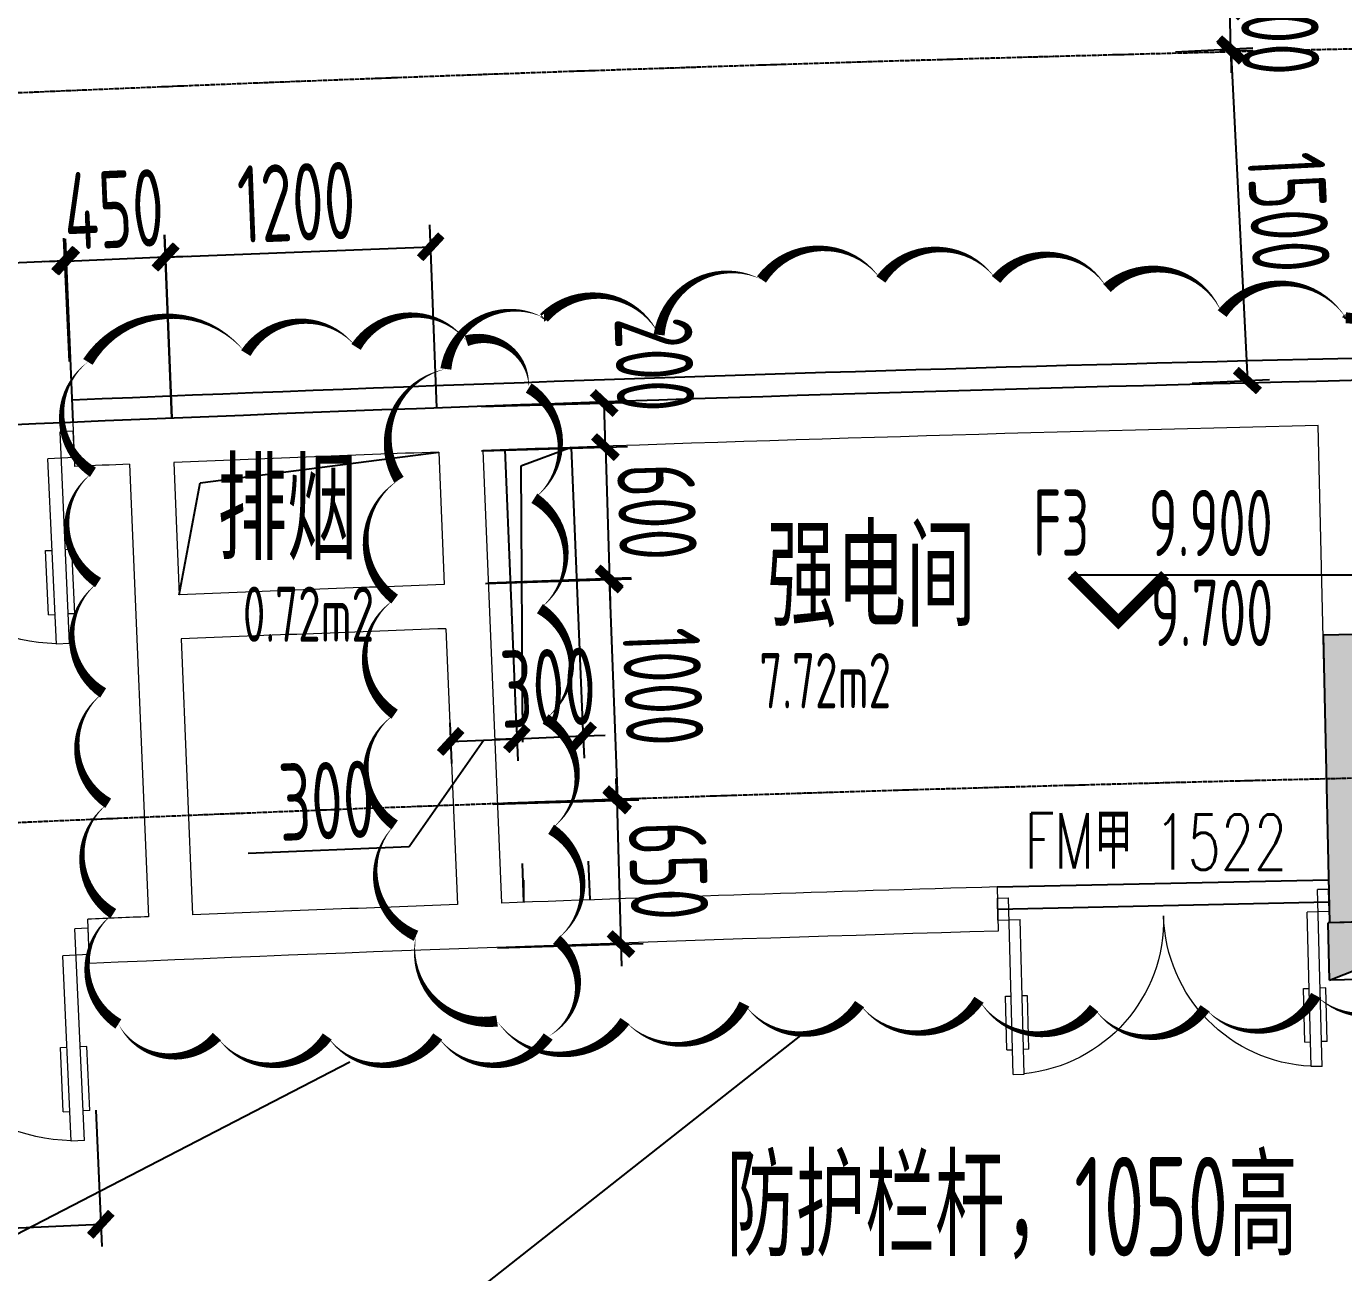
# Model space of a CAD drawing. Header units: millimetres. Extents: x 11515858 to 24947533, y -12764720 to -6305528.
# Drawn here: x 11765745 to 11771709, y -6395697 to -6390056 of the extents above; entities that cross this region are included whole.
import ezdxf
from ezdxf.enums import TextEntityAlignment as Align

# ---------------------------------------------------------------- set-up
doc = ezdxf.new("R2010")
doc.units = ezdxf.units.MM
doc.header["$LTSCALE"] = 10
for name, pattern in [('A2-RG-AXIS$0$CENTER', [2, 1.25, -0.25, 0.25, -0.25]), ('A2-RG-AXIS$0$DOTE', [2.4200000000000004, 2, -0.2, 0.02, -0.2]), ('A2-RI-F3$0$HIDDEN', [0.375, 0.25, -0.125])]:
    doc.linetypes.add(name, pattern=pattern)
for name, color, linetype in [('A2-RB-F3$0$$34$A-DIMS-100', 1, 'Continuous'), ('A2-RB-F3$0$A-DIMS-100', 1, 'Continuous'), ('A2-RD-F3$0$an-door', 2, 'Continuous'), ('A2-RG-AXIS$0$A-GRID', 1, 'A2-RG-AXIS$0$CENTER'), ('A2-RI-F3$0$$2$A-SYMB', 4, 'Continuous'), ('A2-RI-F3$0$0P-FE-HY', 141, 'Continuous'), ('A2-RI-F3$0$A-HOLE', 2, 'Continuous'), ('A2-RI-F3$0$A-STRS', 50, 'Continuous'), ('A2-RI-F3$0$A-SYMB-AREA', 4, 'Continuous'), ('A2-RI-F3$0$A-SYMB-DOOR', 4, 'Continuous'), ('A2-RI-F3$0$A-SYMB-NAME', 4, 'Continuous'), ('A2-RI-F3$0$A-SYMB-VOID', 35, 'Continuous'), ('A2-RI-F3$0$an-door', 2, 'Continuous'), ('A2-RI-F3$0$WINDOW_TEXT', 7, 'Continuous'), ('A2-RS-F3$0$A-HATH-GRAY', 8, 'Continuous'), ('A2-RS-F3$0$A-WALL-CONC', 6, 'Continuous')]:
    doc.layers.add(name, color=color, linetype=linetype)
doc.layers.add('A2-RD-F3$0$A-X-AREA', color=6, linetype='Continuous', plot=False)
for name, color, linetype, lineweight in [('A2-RD-F3$0$ECADI-PARCEL NAMES', 2, 'Continuous', 9), ('A2-RI-F3$0$A-DOOR', 32, 'Continuous', 5), ('A2-RI-F3$0$A-WALL', 7, 'Continuous', 5), ('A2-RI-F3$0$ECADI-PARCEL NAMES', 2, 'Continuous', 9)]:
    doc.layers.add(name, color=color, linetype=linetype, lineweight=lineweight)
doc.styles.add('A2-RB-F3$0$$0$XD2008', font='hzs.shx', dxfattribs={"width": 0.7, "bigfont": 'hztxt.shx'})
doc.styles.add('A2-RB-F3$0$XD2008', font='hzs.shx', dxfattribs={"width": 0.7, "bigfont": 'hztxt.shx'})
doc.styles.add('A2-RI-F3$0$$0$XD2008', font='hzs.shx', dxfattribs={"width": 0.7, "bigfont": 'hztxt.shx'})
doc.styles.add('A2-RI-F3$0$ECADI', font='hzs.shx', dxfattribs={"width": 0.7, "bigfont": 'hztxt.shx'})
doc.styles.add('A2-RI-F3$0$ECADI-TXT', font='simplex.shx', dxfattribs={"bigfont": 'hztxt.shx'})
doc.styles.add('A2-RI-F3$0$SIMPLEX', font='simplex.shx', dxfattribs={"width": 0.7})
doc.dimstyles.new('A2-RB-F3$0$$0$XD100$0', dxfattribs={"dimscale": 100, "dimtxt": 3.5, "dimasz": 1, "dimexe": 1, "dimexo": 2, "dimgap": 0.5, "dimtad": 1, "dimdec": 0, "dimdsep": 46, "dimtxsty": 'A2-RB-F3$0$$0$XD2008', "dimblk1": 'A2-RB-F3$0$$20$_ArchTick', "dimblk2": 'A2-RB-F3$0$$20$_ArchTick', "dimsah": 1, "dimcen": 2.5, "dimclrt": 4, "dimaunit": 1, "dimadec": 0, "dimazin": 0, "dimtfac": 1, "dimtdec": 0, "dimtix": 1, "dimtmove": 2, "dimatfit": 3, "dimfxl": 0, "dimtolj": 1, "dimtzin": 0, "dimarcsym": 0})
doc.dimstyles.new('A2-RB-F3$0$XD100$0', dxfattribs={"dimscale": 100, "dimtxt": 3.5, "dimasz": 1, "dimexe": 1, "dimexo": 2, "dimgap": 0.5, "dimtad": 1, "dimdec": 0, "dimdsep": 46, "dimtxsty": 'A2-RB-F3$0$XD2008', "dimblk1": 'A2-RB-F3$0$_ArchTick', "dimblk2": 'A2-RB-F3$0$_ArchTick', "dimsah": 1, "dimcen": 2.5, "dimclrt": 4, "dimaunit": 1, "dimadec": 0, "dimazin": 0, "dimtfac": 1, "dimtdec": 0, "dimtix": 1, "dimtmove": 1, "dimatfit": 3, "dimfxl": 0, "dimtolj": 1, "dimtzin": 0, "dimarcsym": 0})

# ---------------------------------------------------------------- blocks, each defined once
blk = doc.blocks.new('A2-RG-AXIS')
at = {"layer": 'A2-RG-AXIS$0$A-GRID', "linetype": 'A2-RG-AXIS$0$DOTE'}
for radius, end in [(313399.9999999902, 95.40764402400131), (308699.9999999902, 95.4076440106419), (304099.9999999902, 95.40764399720393), (300799.9999999902, 95.40764398384447)]:
    blk.add_arc((11778730.70926435, -6694178.721949182), radius, 75.58928463849298, end, dxfattribs=at)
blk = doc.blocks.new('A2-RB-F3$0$$20$_ArchTick')
at = {"color": 0, "linetype": 'ByBlock', "const_width": 0.4}
blk.add_lwpolyline([(-0.5, -0.5), (0.5, 0.5)], dxfattribs=at)
blk = doc.blocks.new('*D1099')
at = {"layer": 'A2-RB-F3$0$$34$A-DIMS-100', "color": 0, "lineweight": -2, "transparency": 16777216}
for p, q in [((11765940.78635583, -6391572.530831909), (11765915.5910916, -6391015.527452032)), ((11764142.62500495, -6391653.868130769), (11764117.42974072, -6391096.864750893)), ((11764121.94847954, -6391196.76260372), (11765920.10983042, -6391115.425304859))]:
    blk.add_line(p, q, dxfattribs=at)
at = {"layer": 'Defpoints', "color": 0, "transparency": 16777216}
for p in [(11765920.10983042, -6391115.425304859), (11765949.82383348, -6391772.326537563), (11764151.6624826, -6391853.663836422)]:
    blk.add_point(p, dxfattribs=at)
at = {"layer": 'A2-RB-F3$0$$34$A-DIMS-100', "color": 0, "lineweight": -2, "transparency": 16777216, "xscale": 100, "yscale": 100, "zscale": 100}
for p, rotation in [((11765920.10983042, -6391115.425304859), 2.589928540620558), ((11764121.94847954, -6391196.76260372), 182.5899285406205)]:
    blk.add_blockref('A2-RB-F3$0$$20$_ArchTick', p, dxfattribs=dict(at, rotation=rotation))
at = {"layer": 'A2-RB-F3$0$$34$A-DIMS-100', "color": 4, "transparency": 16777216, "insert": (11765010.86199263, -6390931.323785429), "char_height": 350, "attachment_point": 5, "rotation": 2.589928540620557, "style": 'A2-RB-F3$0$$0$XD2008'}
blk.add_mtext('\\A1;1800', dxfattribs=at)
blk = doc.blocks.new('*D1102')
at = {"layer": 'A2-RB-F3$0$$34$A-DIMS-100', "color": 0, "lineweight": -2, "transparency": 16777216}
for p, q in [((11766060.334107, -6394961.817817459), (11766086.38125927, -6395578.286406133)), ((11764261.65163891, -6395037.81610349), (11764287.69879118, -6395654.284692165)), ((11764283.47733797, -6395554.373835233), (11766082.15980605, -6395478.375549202))]:
    blk.add_line(p, q, dxfattribs=at)
at = {"layer": 'Defpoints', "color": 0, "transparency": 16777216}
for p in [(11766051.89120057, -6394761.996103596), (11764253.20873249, -6394837.994389627), (11766082.15980605, -6395478.375549202)]:
    blk.add_point(p, dxfattribs=at)
at = {"layer": 'A2-RB-F3$0$$34$A-DIMS-100', "color": 0, "lineweight": -2, "transparency": 16777216, "xscale": 100, "yscale": 100, "zscale": 100}
for p, rotation in [((11766082.15980605, -6395478.375549202), 2.419433486555848), ((11764283.47733797, -6395554.373835233), 182.4194334865558)]:
    blk.add_blockref('A2-RB-F3$0$$20$_ArchTick', p, dxfattribs=dict(at, rotation=rotation))
at = {"layer": 'A2-RB-F3$0$$34$A-DIMS-100', "color": 4, "transparency": 16777216, "insert": (11765173.32030229, -6395291.575264121), "char_height": 350, "attachment_point": 5, "rotation": 2.4194334865558473, "style": 'A2-RB-F3$0$$0$XD2008'}
blk.add_mtext('\\A1;1800', dxfattribs=at)
blk = doc.blocks.new('*D1108')
at = {"layer": 'A2-RB-F3$0$$34$A-DIMS-100', "color": 0, "lineweight": -2, "transparency": 16777216}
for p, q in [((11768366.43006004, -6391960.386467449), (11768363.40829389, -6391860.432133229)), ((11767805.97685375, -6391977.329790027), (11768466.38439426, -6391957.364701299)), ((11768366.43006004, -6391960.386467449), (11768384.56871097, -6392560.378884801)), ((11767824.11550468, -6392577.322207378), (11768484.52304519, -6392557.35711865)), ((11768384.56871097, -6392560.378884801), (11768387.59047712, -6392660.333219021))]:
    blk.add_line(p, q, dxfattribs=at)
at = {"layer": 'Defpoints', "color": 0, "transparency": 16777216}
for p in [(11767606.06818531, -6391983.373322328), (11767624.20683624, -6392583.365739679), (11768384.56871097, -6392560.378884801)]:
    blk.add_point(p, dxfattribs=at)
at = {"layer": 'A2-RB-F3$0$$34$A-DIMS-100', "color": 0, "lineweight": -2, "transparency": 16777216, "xscale": 100, "yscale": 100, "zscale": 100}
for p, rotation in [((11768366.43006004, -6391960.386467449), 271.731608063128), ((11768384.56871097, -6392560.378884801), 91.73160806312804)]:
    blk.add_blockref('A2-RB-F3$0$$20$_ArchTick', p, dxfattribs=dict(at, rotation=rotation))
at = {"layer": 'A2-RB-F3$0$$34$A-DIMS-100', "color": 4, "transparency": 16777216, "insert": (11768600.3966375, -6392253.583702286), "char_height": 350, "attachment_point": 5, "rotation": 271.7316080631281, "style": 'A2-RB-F3$0$$0$XD2008'}
blk.add_mtext('\\A1;600', dxfattribs=at)
blk = doc.blocks.new('*D1109')
at = {"layer": 'A2-RB-F3$0$$34$A-DIMS-100', "color": 0, "lineweight": -2, "transparency": 16777216}
for p, q in [((11768418.00007043, -6393560.224848127), (11768415.06539299, -6393460.267919061)), ((11767858.80623739, -6393576.642454615), (11768517.9569995, -6393557.290170685)), ((11768418.00007043, -6393560.224848127), (11768437.07730799, -6394210.007360683)), ((11767877.88347495, -6394226.424967171), (11768537.03423706, -6394207.072683241)), ((11768437.07730799, -6394210.007360683), (11768440.01198543, -6394309.964289749))]:
    blk.add_line(p, q, dxfattribs=at)
at = {"layer": 'Defpoints', "color": 0, "transparency": 16777216}
for p in [(11767658.89237926, -6393582.511809497), (11767677.96961681, -6394232.294322053), (11768437.07730799, -6394210.007360683)]:
    blk.add_point(p, dxfattribs=at)
at = {"layer": 'A2-RB-F3$0$$34$A-DIMS-100', "color": 0, "lineweight": -2, "transparency": 16777216, "xscale": 100, "yscale": 100, "zscale": 100}
for p, rotation in [((11768418.00007043, -6393560.224848127), 271.6816877626376), ((11768437.07730799, -6394210.007360683), 91.68168776263764)]:
    blk.add_blockref('A2-RB-F3$0$$20$_ArchTick', p, dxfattribs=dict(at, rotation=rotation))
at = {"layer": 'A2-RB-F3$0$$34$A-DIMS-100', "color": 4, "transparency": 16777216, "insert": (11768652.44177961, -6393878.513080163), "char_height": 350, "attachment_point": 5, "rotation": 271.68168776263764, "style": 'A2-RB-F3$0$$0$XD2008'}
blk.add_mtext('\\A1;650', dxfattribs=at)
blk = doc.blocks.new('*D1115')
at = {"layer": 'A2-RB-F3$0$$34$A-DIMS-100', "color": 0, "lineweight": -2, "transparency": 16777216}
for p, q in [((11767805.98204345, -6391777.417731427), (11768461.19427926, -6391758.181080342)), ((11768367.10670507, -6391961.029615915), (11768361.23735019, -6391761.115757784)), ((11767811.85139833, -6391977.331589558), (11768467.06363414, -6391958.094938474))]:
    blk.add_line(p, q, dxfattribs=at)
at = {"layer": 'Defpoints', "color": 0, "transparency": 16777216}
for p in [(11767606.06818531, -6391783.28708631), (11768361.23735019, -6391761.115757784), (11767611.9375402, -6391983.200944441)]:
    blk.add_point(p, dxfattribs=at)
at = {"layer": 'A2-RB-F3$0$$34$A-DIMS-100', "color": 0, "lineweight": -2, "transparency": 16777216, "xscale": 100, "yscale": 100, "zscale": 100}
for p, rotation in [((11768361.23735019, -6391761.115757784), 91.68168776284203), ((11768367.10670507, -6391961.029615915), 271.681687762842)]:
    blk.add_blockref('A2-RB-F3$0$$20$_ArchTick', p, dxfattribs=dict(at, rotation=rotation))
at = {"layer": 'A2-RB-F3$0$$34$A-DIMS-100', "color": 4, "transparency": 16777216, "insert": (11768589.07511797, -6391585.766746597), "char_height": 350, "attachment_point": 5, "rotation": 271.681687762842, "style": 'A2-RB-F3$0$$0$XD2008'}
blk.add_mtext('\\A1;200', dxfattribs=at)
blk = doc.blocks.new('*D1033')
at = {"layer": 'A2-RB-F3$0$$34$A-DIMS-100', "color": 0, "lineweight": -2, "transparency": 16777216}
for p, q in [((11767836.63459592, -6392575.307476779), (11768483.55724523, -6392550.909267251)), ((11768383.62828773, -6392554.678014018), (11768421.31004933, -6393553.816291753)), ((11767874.31635753, -6393574.445754514), (11768521.23900684, -6393550.047544987))]:
    blk.add_line(p, q, dxfattribs=at)
at = {"layer": 'Defpoints', "color": 0, "transparency": 16777216}
for p in [(11767636.77668092, -6392582.844970313), (11767674.45844252, -6393581.983248048), (11768421.31004933, -6393553.816291753)]:
    blk.add_point(p, dxfattribs=at)
at = {"layer": 'A2-RB-F3$0$$34$A-DIMS-100', "color": 0, "lineweight": -2, "transparency": 16777216, "xscale": 100, "yscale": 100, "zscale": 100}
for p, rotation in [((11768383.62828773, -6392554.678014018), 92.15984433134902), ((11768421.31004933, -6393553.816291753), 272.159844331349)]:
    blk.add_blockref('A2-RB-F3$0$$20$_ArchTick', p, dxfattribs=dict(at, rotation=rotation))
at = {"layer": 'A2-RB-F3$0$$34$A-DIMS-100', "color": 4, "transparency": 16777216, "insert": (11768627.30932291, -6393045.767472658), "char_height": 350, "attachment_point": 5, "rotation": 272.15984433134906, "style": 'A2-RB-F3$0$$0$XD2008'}
blk.add_mtext('\\A1;1000', dxfattribs=at)
blk = doc.blocks.new('A2-RB-F3$0$_ArchTick')
at = {"color": 0, "linetype": 'ByBlock', "const_width": 0.4}
blk.add_lwpolyline([(-0.5, -0.5), (0.5, 0.5)], dxfattribs=at)
blk = doc.blocks.new('*D899')
at = {"layer": 'A2-RB-F3$0$A-DIMS-100', "color": 0, "lineweight": -2, "transparency": 16777216}
for p, q in [((11770947.67795709, -6390171.390213083), (11771297.20004708, -6390153.790189461)), ((11771197.32658548, -6390158.819271552), (11771272.8887385, -6391659.421896664)), ((11771023.24011012, -6391671.992838195), (11771372.76220011, -6391654.392814573))]:
    blk.add_line(p, q, dxfattribs=at)
at = {"layer": 'Defpoints', "color": 0, "transparency": 16777216}
for p in [(11770747.93103388, -6390181.448377267), (11770823.4931869, -6391682.051002379), (11771272.8887385, -6391659.421896664)]:
    blk.add_point(p, dxfattribs=at)
at = {"layer": 'A2-RB-F3$0$A-DIMS-100', "color": 0, "lineweight": -2, "transparency": 16777216, "xscale": 100, "yscale": 100, "zscale": 100}
for p, rotation in [((11771197.32658548, -6390158.819271552), 92.88266778334737), ((11771272.8887385, -6391659.421896664), 272.8826677833473)]:
    blk.add_blockref('A2-RB-F3$0$_ArchTick', p, dxfattribs=dict(at, rotation=rotation))
at = {"layer": 'A2-RB-F3$0$A-DIMS-100', "color": 4, "transparency": 16777216, "insert": (11771459.8229506, -6390897.805149404), "char_height": 350, "attachment_point": 5, "rotation": 272.88266778334736, "style": 'A2-RB-F3$0$XD2008'}
blk.add_mtext('\\A1;1500', dxfattribs=at)
blk = doc.blocks.new('*D905')
at = {"layer": 'A2-RB-F3$0$A-DIMS-100', "color": 0, "lineweight": -2, "transparency": 16777216}
for p, q in [((11771193.4531937, -6389966.402193258), (11771191.44058273, -6389866.422448324)), ((11771143.61222502, -6389967.40550128), (11771293.43293863, -6389964.38958229)), ((11771197.47841563, -6390166.361683126), (11771193.4531937, -6389966.402193258)), ((11771147.63744696, -6390167.364991148), (11771297.45816057, -6390164.349072158)), ((11771197.47841563, -6390166.361683126), (11771199.4910266, -6390266.34142806))]:
    blk.add_line(p, q, dxfattribs=at)
at = {"layer": 'Defpoints', "color": 0, "transparency": 16777216}
for p in [(11770943.65273516, -6389971.430723215), (11771193.4531937, -6389966.402193258), (11770947.67795709, -6390171.390213083)]:
    blk.add_point(p, dxfattribs=at)
at = {"layer": 'A2-RB-F3$0$A-DIMS-100', "color": 0, "lineweight": -2, "transparency": 16777216, "xscale": 100, "yscale": 100, "zscale": 100}
for p, rotation in [((11771193.4531937, -6389966.402193258), 271.1532190050729), ((11771197.47841563, -6390166.361683126), 91.15321900507293)]:
    blk.add_blockref('A2-RB-F3$0$_ArchTick', p, dxfattribs=dict(at, rotation=rotation))
at = {"layer": 'A2-RB-F3$0$A-DIMS-100', "color": 4, "transparency": 16777216, "insert": (11771420.42023076, -6390061.853563516), "char_height": 350, "attachment_point": 5, "rotation": 271.1532190050729, "style": 'A2-RB-F3$0$XD2008'}
blk.add_mtext('\\A1;200', dxfattribs=at)
blk = doc.blocks.new('*D962')
at = {"layer": 'A2-RB-F3$0$$34$A-DIMS-100', "color": 0, "lineweight": -2, "transparency": 16777216}
for p, q in [((11765956.74013129, -6391848.462664129), (11765922.29251326, -6391018.59653187)), ((11766404.53984669, -6391829.874565457), (11766370.09222865, -6391000.008433198)), ((11765926.43992658, -6391118.510489667), (11765826.52596878, -6391122.65790299)), ((11765926.43992658, -6391118.510489667), (11766374.23964198, -6391099.922390995)), ((11766374.23964198, -6391099.922390995), (11766474.15359978, -6391095.77497767))]:
    blk.add_line(p, q, dxfattribs=at)
at = {"layer": 'Defpoints', "color": 0, "transparency": 16777216}
for p in [(11766374.23964198, -6391099.922390995), (11765965.03495794, -6392048.290579724), (11766412.83467334, -6392029.702481052)]:
    blk.add_point(p, dxfattribs=at)
at = {"layer": 'A2-RB-F3$0$$34$A-DIMS-100', "color": 0, "lineweight": -2, "transparency": 16777216, "xscale": 100, "yscale": 100, "zscale": 100}
for p, rotation in [((11766374.23964198, -6391099.922390995), 182.3769745666701), ((11765926.43992658, -6391118.510489667), 2.376974566670143)]:
    blk.add_blockref('A2-RB-F3$0$$20$_ArchTick', p, dxfattribs=dict(at, rotation=rotation))
at = {"layer": 'A2-RB-F3$0$$34$A-DIMS-100', "color": 4, "transparency": 16777216, "insert": (11766141.0081043, -6390884.410035287), "char_height": 350, "attachment_point": 5, "rotation": 2.3769745666701385, "style": 'A2-RB-F3$0$$0$XD2008'}
blk.add_mtext('\\A1;450', dxfattribs=at)
blk = doc.blocks.new('*D963')
at = {"layer": 'A2-RB-F3$0$$34$A-DIMS-100', "color": 0, "lineweight": -2, "transparency": 16777216}
for p, q in [((11767604.1878178, -6391783.351147343), (11767572.02566141, -6390954.007908111)), ((11766405.08458876, -6391829.852696706), (11766372.92243237, -6391000.509457474)), ((11766376.79754676, -6391100.434346708), (11767575.9007758, -6391053.932797346))]:
    blk.add_line(p, q, dxfattribs=at)
at = {"layer": 'Defpoints', "color": 0, "transparency": 16777216}
for p in [(11767575.9007758, -6391053.932797346), (11767611.93804657, -6391983.200925812), (11766412.83481753, -6392029.702475174)]:
    blk.add_point(p, dxfattribs=at)
at = {"layer": 'A2-RB-F3$0$$34$A-DIMS-100', "color": 0, "lineweight": -2, "transparency": 16777216, "xscale": 100, "yscale": 100, "zscale": 100}
for p, rotation in [((11766376.79754676, -6391100.434346708), 182.2208330486992), ((11767575.9007758, -6391053.932797346), 2.220833048699216)]:
    blk.add_blockref('A2-RB-F3$0$$20$_ArchTick', p, dxfattribs=dict(at, rotation=rotation))
at = {"layer": 'A2-RB-F3$0$$34$A-DIMS-100', "color": 4, "transparency": 16777216, "insert": (11766967.63015391, -6390852.35257125), "char_height": 350, "attachment_point": 5, "rotation": 2.220833048699216, "style": 'A2-RB-F3$0$$0$XD2008'}
blk.add_mtext('\\A1;1200', dxfattribs=at)
blk = doc.blocks.new('*D1000')
at = {"layer": 'A2-RB-F3$0$$34$A-DIMS-100', "color": 0, "lineweight": -2, "transparency": 16777216}
for p, q in [((11767962.43087417, -6393195.738252598), (11767970.0830146, -6393380.438540176)), ((11768262.1737379, -6393183.319893568), (11768269.82587833, -6393368.020181146)), ((11767965.94356159, -6393280.524252266), (11767866.02927368, -6393284.663705276)), ((11767965.94356159, -6393280.524252266), (11768265.68642532, -6393268.105893235)), ((11768265.68642532, -6393268.105893235), (11768365.60071323, -6393263.966440225))]:
    blk.add_line(p, q, dxfattribs=at)
at = {"layer": 'Defpoints', "color": 0, "transparency": 16777216}
for p in [(11767954.15196815, -6392995.909676775), (11768253.89483188, -6392983.491317745), (11768265.68642532, -6393268.105893235)]:
    blk.add_point(p, dxfattribs=at)
at = {"layer": 'A2-RB-F3$0$$34$A-DIMS-100', "color": 0, "lineweight": -2, "transparency": 16777216, "xscale": 100, "yscale": 100, "zscale": 100}
for p, rotation in [((11767965.94356159, -6393280.524252266), 2.372409722572382), ((11768265.68642532, -6393268.105893235), 182.3724097225724)]:
    blk.add_blockref('A2-RB-F3$0$$20$_ArchTick', p, dxfattribs=dict(at, rotation=rotation))
at = {"layer": 'A2-RB-F3$0$$34$A-DIMS-100', "color": 4, "transparency": 16777216, "insert": (11768106.50122418, -6393049.507924951), "char_height": 350, "attachment_point": 5, "rotation": 2.372409722572383, "style": 'A2-RB-F3$0$$0$XD2008'}
blk.add_mtext('\\A1;300', dxfattribs=at)
blk = doc.blocks.new('*D1001')
at = {"layer": 'A2-RB-F3$0$A-DIMS-100', "color": 0, "lineweight": -2, "transparency": 16777216}
for p, q in [((11767662.68801044, -6393208.156611629), (11767670.34015086, -6393392.856899234)), ((11767962.43087417, -6393195.738252598), (11767970.0830146, -6393380.438540203)), ((11767816.07212972, -6393286.733431807), (11767478.19428738, -6393770.563287932)), ((11767666.20069785, -6393292.942611322), (11767965.94356159, -6393280.524252291)), ((11767478.19428738, -6393770.563287932), (11766748.81998563, -6393800.781294908))]:
    blk.add_line(p, q, dxfattribs=at)
at = {"layer": 'Defpoints', "color": 0, "transparency": 16777216}
for p in [(11767954.15196815, -6392995.909676775), (11767654.40910442, -6393008.328035807), (11767965.94356159, -6393280.524252291)]:
    blk.add_point(p, dxfattribs=at)
at = {"layer": 'A2-RB-F3$0$A-DIMS-100', "color": 0, "lineweight": -2, "transparency": 16777216, "xscale": 100, "yscale": 100, "zscale": 100}
for p, rotation in [((11767666.20069785, -6393292.942611322), 182.3724097225724), ((11767965.94356159, -6393280.524252291), 2.372409722572383)]:
    blk.add_blockref('A2-RB-F3$0$_ArchTick', p, dxfattribs=dict(at, rotation=rotation))
at = {"layer": 'A2-RB-F3$0$A-DIMS-100', "color": 4, "transparency": 16777216, "insert": (11767104.19336724, -6393560.86514362), "char_height": 350, "attachment_point": 5, "rotation": 2.372409722572383, "style": 'A2-RB-F3$0$XD2008'}
blk.add_mtext('\\A1;300', dxfattribs=at)
blk = doc.blocks.new('A2-RD-F3')
at = {"layer": 'A2-RD-F3$0$A-X-AREA'}
blk.add_lwpolyline([(11759454.25871816, -6378717.122139738, -0.01689889859215305), (11780770.88591494, -6378135.862681612), (11780679.81105563, -6391584.999274371, 0.01658264848872736), (11760620.85450515, -6392121.122871466, 0.01658264848872736)], format="xyb", dxfattribs=at)
at = {"layer": 'A2-RD-F3$0$an-door'}
blk.add_arc((11778730.70926435, -6694178.721949163), 302699.9999999698, 90.76579714309655, 92.41943344721868, dxfattribs=at)
at = {"layer": 'A2-RD-F3$0$ECADI-PARCEL NAMES'}
blk.add_line((11765956.59184473, -6391848.468874596), (11765952.37059851, -6391748.558008919), dxfattribs=at)
blk = doc.blocks.new('A2-RI-F3$0$$DorLib2D$00000011')
for p, q in [((-0.4666666602065561, 0.4708801651422903), (-0.4666666602065561, -0.06245316819156699)), ((-0.4666666602065561, 0.4708801651422903), (-0.4333333268731963, 0.4708801651422903)), ((-0.4333333268731963, 0.4708801651422903), (-0.4333333268731963, 0.004213498475152733)), ((0.4333333397943449, 0.4708801651422903), (0.4333333397943449, 0.004213498475152733)), ((0.4666666731277047, 0.4708801651422903), (0.4333333397943449, 0.4708801651422903)), ((0.4666666731277047, 0.4708801651422903), (0.4666666731277047, -0.06245316819156699)), ((-0.483333326873236, 0.3962051976975829), (-0.4666666602065561, 0.3962051976975829)), ((-0.4166666602065021, 0.3962051976975829), (-0.4333333268731963, 0.3962051976975829)), ((0.4166666731276649, 0.3962051976975829), (0.4333333397943449, 0.3962051976975829)), ((0.4833333397943989, 0.3962051976975829), (0.4666666731277047, 0.3962051976975829)), ((-0.483333326873236, 0.2345635206386163), (-0.4666666602065561, 0.2345635206386163)), ((-0.4166666602065021, 0.2345635206386163), (-0.4333333268731963, 0.2345635206386163)), ((0.4166666731276649, 0.2345635206386163), (0.4333333397943449, 0.2345635206386163)), ((0.4833333397943846, 0.2345635206386163), (0.4666666731277047, 0.2345635206386163)), ((-0.4999999935399302, 0.004213498475152733), (-0.4333333268731963, 0.004213498475152733)), ((-0.499999993539916, 0.004213498475181154), (-0.4999999935399302, -0.06245316819156699)), ((0.5000000064610788, 0.004213498475152733), (0.4333333397943449, 0.004213498475152733)), ((0.5000000064610788, 0.004213498475181154), (0.5000000064610788, -0.06245316819156699)), ((-0.4999999935399302, -0.06245316819156699), (-0.4666666602065561, -0.06245316819156699)), ((0.5000000064610788, -0.06245316819156699), (0.4666666731277047, -0.06245316819156699))]:
    blk.add_line(p, q)
at = {"lineweight": 13}
for p, q in [((-0.483333326873236, 0.3962051976975829), (-0.483333326873236, 0.2345635206386163)), ((-0.4166666602065021, 0.3962051976975829), (-0.4166666602065021, 0.2345635206386163)), ((0.4166666731276649, 0.3962051976975829), (0.4166666731276649, 0.2345635206386163)), ((0.4833333397943989, 0.3962051976975829), (0.4833333397943846, 0.2345635206386163))]:
    blk.add_line(p, q, dxfattribs=at)
for centre, start, end in [((-0.4666666602065561, 0.004213498475152733), 0, 85.90395624167282), ((0.4666666731277047, 0.004213498475152733), 94.09604375832718, 180)]:
    blk.add_arc(centre, 0.4666666666671333, start, end, dxfattribs=at)
blk = doc.blocks.new('A2-RI-F3$0$door-doublewing')
at = {"layer": 'A2-RI-F3$0$A-DOOR', "color": 4, "xscale": -0.9999999999999998, "rotation": 180}
blk.add_blockref('A2-RI-F3$0$$DorLib2D$00000011', (-6.460084023274248e-09, -0.02911983485822134), dxfattribs=at)
at = {"layer": 'A2-RI-F3$0$WINDOW_TEXT', "style": 'A2-RI-F3$0$SIMPLEX', "flags": 9}
blk.add_attdef('A', text='', height=0.9999999999999998, dxfattribs=at).set_placement((0, 1.5), align=Align.MIDDLE)
blk = doc.blocks.new('A2-RI-F3$0$5erhfh')
at = {"layer": 'A2-RI-F3$0$A-SYMB-AREA', "style": 'A2-RI-F3$0$ECADI', "width": 0.7}
blk.add_attdef('340M2', text='', height=2.5, dxfattribs=at).set_placement((0, 1.25), align=Align.MIDDLE_LEFT)
at = {"layer": 'A2-RI-F3$0$A-SYMB-NAME', "style": 'A2-RI-F3$0$ECADI', "width": 0.7}
blk.add_attdef('CHINESENAME', (-12.29193252821193, 3.0875), '', height=4.5, dxfattribs=at)
blk = doc.blocks.new('A2-RI-F3$0$ECADI-TAG-DOOR')
blk = doc.blocks.new('A2-RI-F3$0$A$C6F954C98')
at = {"extrusion": (0, 0, -1)}
blk.add_hatch(color=256, dxfattribs=at).paths.add_polyline_path([(-260.0000000090003, 699.9999999967113), (-2.842170943040401e-14, 0), (-9.014911483973265e-09, 700.0000000000581)])
for p, q in [((260.0000000090004, 699.9999999967113), (9.014911483973265e-09, 700.0000000000582)), ((0, 0), (9.014911483973265e-09, 700.0000000000582)), ((260.0000000090004, 699.9999999967113), (0, 0)), ((260, -3.346940502524376e-09), (260.0000000090004, 699.9999999967113)), ((230.6886803313682, 155.9033522173413, -1.266996079313821e-09), (230.68866480828, 55.90335221734131, -1.761503192563357e-09)), ((230.6886725698132, 105.9033522173413, -1.514249635938589e-09), (190.6886725698059, 105.9033584265853, -1.515010852889683e-09)), ((260, -3.346940502524376e-09), (0, 0))]:
    blk.add_line(p, q, dxfattribs=at)
blk.add_circle((-140.6886725698132, 105.9033661881112, -1.522564945677262e-06), 49.99999999999999, dxfattribs=at)
blk = doc.blocks.new('A2-RI-F3$0$$2$ECADI-TAG-HGHT（国标）')
at = {"color": 1}
blk.add_line((-2.121320343547268, 2.12132034356182), (11.76789873224334, 2.12132034356182), dxfattribs=at)
at = {"color": 1, "const_width": 0.5}
blk.add_lwpolyline([(-2.121320343547268, 2.12132034356182), (0, 0), (2.12132034356182, 2.12132034356182)], dxfattribs=at)
at = {"style": 'A2-RI-F3$0$$0$XD2008', "width": 0.7}
blk.add_attdef('FL', text='', height=3, dxfattribs=at).set_placement((-2.68878502388543, 2.967328765218554), align=Align.RIGHT)
for tag, p in [('F.F.L.', (2.283611041901167, 2.967328765218554)), ('T.O.S.', (2.283611041901167, -1.104423031574697))]:
    blk.add_attdef(tag, p, '', height=3, dxfattribs=at)
blk = doc.blocks.new('A2-RI-F3')
at = {"layer": 'A2-RI-F3$0$A-HOLE', "linetype": 'A2-RI-F3$0$HIDDEN', "ltscale": 500}
for p, q in [((11767911.72197683, -6391971.773792538), (11767996.58195947, -6394020.045561015)), ((11768211.56340076, -6391961.734388435), (11768296.32482321, -6394007.627201983))]:
    blk.add_line(p, q, dxfattribs=at)
at = {"layer": 'A2-RI-F3$0$A-STRS'}
for p, q in [((11770140.30313248, -6393951.595555708), (11771639.94191782, -6393918.678789208)), ((11770142.49758358, -6394051.57147473), (11771642.13636892, -6394018.65470823))]:
    blk.add_line(p, q, dxfattribs=at)
at = {"layer": 'A2-RI-F3$0$A-SYMB-VOID', "linetype": 'A2-RI-F3$0$HIDDEN', "ltscale": 500}
for points in [[(11766437.27610294, -6392629.217802091), (11766532.50030242, -6392121.739519282), (11767611.93804657, -6391983.200925791)], [(11768211.56340076, -6391961.734388435), (11767984.43586813, -6392046.587655429), (11767996.58195947, -6394020.045561015)]]:
    blk.add_lwpolyline(points, dxfattribs=at)
at = {"layer": 'A2-RI-F3$0$A-WALL'}
for p, q in [((11765965.03475115, -6392048.290588461), (11765956.59184473, -6391848.468874598)), ((11771641.62961687, -6393912.394416888), (11771593.24402247, -6391862.965512451)), ((11767611.93804657, -6391983.200925812), (11767636.7755833, -6392582.706413445)), ((11767811.80768891, -6391975.913245548), (11767896.66767156, -6394024.185014025)), ((11766213.00335978, -6392037.915306188), (11766297.8621465, -6394086.158208386)), ((11766412.83467334, -6392029.702481052), (11766437.67194889, -6392629.201664705)), ((11767645.05457845, -6392782.537140761), (11767696.79774891, -6394031.465928637)), ((11766445.95085673, -6392829.030284434), (11766497.69347874, -6394077.945834277)), ((11770140.30313282, -6393951.595555721), (11770144.69213206, -6394151.551829902)), ((11766031.9013429, -6394297.474157072), (11766023.45843644, -6394097.652442331))]:
    blk.add_line(p, q, dxfattribs=at)
for centre, radius, start, end in [((11778730.70926435, -6694178.721949165), 302599.9999999698, 90.76579714309656, 92.41943344721868), ((11778730.70926435, -6694178.721949165), 302399.9999999698, 91.35246234866257, 92.06925593978853), ((11778730.70926435, -6694178.721949165), 302399.9999999698, 92.10715044074418, 92.33451565864068), ((11778730.70926435, -6694178.721949165), 302399.9999999698, 92.37240970987479, 92.41943344721868), ((11778730.71032269, -6694178.735253315), 301799.9999999698, 92.10662317872662, 92.33444044611191), ((11778730.71032269, -6694178.735253315), 301599.9999999698, 92.1064468863474, 92.3344152675431), ((11778730.70926435, -6694178.721949165), 300349.9999999704, 91.63895836761365, 92.06718678342489), ((11778730.70926435, -6694178.721949165), 300349.9999999704, 92.10533993482512, 92.33425707163455), ((11778730.70926435, -6694178.721949165), 300349.9999999704, 92.37240970987479, 92.42480175686379), ((11778730.70926435, -6694178.721949165), 300149.9999999704, 91.63921259737177, 92.42480538892559)]:
    blk.add_arc(centre, radius, start, end, dxfattribs=at)
at = {"layer": 'A2-RI-F3$0$an-door'}
blk.add_arc((11778730.70926435, -6694178.721949163), 302699.9999999698, 90.76579714309656, 92.41943344721868, dxfattribs=at)
at = {"layer": 'A2-RI-F3$0$ECADI-PARCEL NAMES'}
blk.add_line((11765956.59184473, -6391848.468874596), (11765952.37059851, -6391748.558008919), dxfattribs=at)
at = {"layer": 'Defpoints', "color": 3}
for p, q in [((11769256.7117558, -6394617.160689219), (11742984, -6415329.5)), ((11767209.5, -6394745), (11732869.5, -6412486))]:
    blk.add_line(p, q, dxfattribs=at)
blk.add_lwpolyline([(11772008.23256498, -6391819.224511173, 0, 50, 0.52056705), (11771718.59801558, -6391375.518329219, 0, 50, 0.52056705), (11771718.59801558, -6391375.518329217, 0, 50, 0.52056705), (11771158.63986277, -6391356.227535478, 0, 50, 0.52056705), (11771158.63986277, -6391356.227535478, 0, 50, 0.52056705), (11770637.29866187, -6391240.477651344, 0, 50, 0.52056705), (11770637.29866187, -6391240.477651344, 0, 50, 0.52056705), (11770135.26840697, -6391201.893503019, 0, 50, 0.52056705), (11770135.26840697, -6391201.893503018, 0, 50, 0.52056705), (11769613.92720606, -6391201.893503019, 0, 50, 0.52056705), (11769613.92720606, -6391201.893503018, 0, 50, 0.52056705), (11769073.27505915, -6391201.893503019, 0, 50, 0.52056705), (11769073.27505915, -6391201.893503018, 0, 50, 0.52056705), (11768609.86175615, -6391452.684065029, 0, 50, 0.52056705), (11768088.52055524, -6391375.518329219, 0, 50, 0.52056705), (11768088.52055524, -6391375.518329217, 0, 50, 0.52056705), (11767644.41819825, -6391607.018097486, 0, 50, 0.52056705), (11767644.41819825, -6391607.018097486, 0, 50, 0.52056705), (11767432.01755264, -6392108.599221502, 0, 50, 0.52056705), (11767432.01755264, -6392108.599221502, 0, 50, 0.52056705), (11767412.71154675, -6392648.761933009, 0, 50, 0.52056705), (11767412.71154675, -6392648.761933009, 0, 50, 0.52056705), (11767412.71154675, -6393169.636411607, 0, 50, 0.52056705), (11767412.71154675, -6393169.636411607, 0, 50, 0.52056705), (11767412.71154675, -6393671.217535625, 0, 50, 0.52056705), (11767412.71154675, -6393671.217535625, 0, 50, 0.52056705), (11767509.25639655, -6394172.798659642, 0, 50, 0.52056705), (11767509.25639655, -6394172.798659642, 0, 50, 0.52056705), (11767876.12484975, -6394558.629899528, 0, 50, 0.52056705), (11767876.12484975, -6394558.629899528, 0, 50, 0.52056705), (11768455.39394856, -6394558.629899528, 0, 50, 0.52056705), (11768455.39394856, -6394558.629899528, 0, 50, 0.52056705), (11768996.04115535, -6394481.464163718, 0, 50, 0.52056705), (11768996.04115535, -6394481.464163718, 0, 50, 0.52056705), (11769517.38235626, -6394481.464163718, 0, 50, 0.52056705), (11769517.38235626, -6394481.464163718, 0, 50, 0.52056705), (11770058.02956305, -6394462.173369977, 0, 50, 0.52056705), (11770058.02956305, -6394462.173369978, 0, 50, 0.52056705), (11770579.37076396, -6394500.754957463, 0, 50, 0.52056705), (11770579.37076396, -6394500.754957463, 0, 50, 0.52056705), (11771081.40101886, -6394500.754957463, 0, 50, 0.52056705), (11771081.40101886, -6394500.754957463, 0, 50, 0.52056705), (11771583.43621388, -6394442.880015397, 0, 50, 0.52056705), (11771583.43621388, -6394442.880015397, 0, 50, 0.52056705), (11772085.46646877, -6394346.423485843, 0, 50, 0.52056705)], format="xyseb", dxfattribs=at)
blk.add_lwpolyline([(11766024, -6391575, 0, 50, 0.52056705), (11766046.98207044, -6392074.471545174, 0, 50, 0.52056705), (11766069.96414088, -6392573.943090348, 0, 50, 0.52056705), (11766092.94621133, -6393073.414635521, 0, 50, 0.52056705), (11766115.92828177, -6393572.886180694, 0, 50, 0.52056705), (11766138.91035221, -6394072.357725868, 0, 50, 0.52056705), (11766161.89242266, -6394571.829271042, 0, 50, 0.52056705), (11766607.76931183, -6394628.5, 0, 50, 0.52056705), (11767107.76931183, -6394628.5, 0, 50, 0.52056705), (11767607.76931183, -6394628.5, 0, 50, 0.52056705), (11768107.76931183, -6394628.5, 0, 50, 0.52056705), (11768146.24583133, -6394189.794768333, 0, 50, 0.52056705), (11768120.91493741, -6393690.436834768, 0, 50, 0.52056705), (11768095.5840435, -6393191.078901204, 0, 50, 0.52056705), (11768070.25314959, -6392691.72096764, 0, 50, 0.52056705), (11768044.92225568, -6392192.363034075, 0, 50, 0.52056705), (11768019.59136177, -6391693.005100511, 0, 50, 0.52056705), (11767737.21856497, -6391479.581324885, 0, 50, 0.52056705), (11767237.9922644, -6391507.386015516, 0, 50, 0.52056705), (11766738.76596384, -6391535.190706147, 0, 50, 0.52056705)], format="xyseb", close=True, dxfattribs=at)
at = {"linetype": 'A2-RI-F3$0$HIDDEN', "ltscale": 3}
blk.add_blockref('A2-RG-AXIS', (0, 0), dxfattribs=at)
ref = blk.add_blockref('A2-RI-F3$0$5erhfh', (11767839.8537372, -6392780.551194024), dxfattribs=dict(xscale=100, yscale=100, zscale=100))
ref.add_attrib('340M2', '0.72m2', (11766725.30451879, -6392841.951523614), dxfattribs={"layer": 'A2-RI-F3$0$A-SYMB-AREA', "height": 250, "style": 'A2-RI-F3$0$ECADI', "width": 0.7})
ref.add_attrib('CHINESENAME', '排烟', (11766610.6604844, -6392471.801193905), dxfattribs={"layer": 'A2-RI-F3$0$A-SYMB-NAME', "height": 450, "style": 'A2-RI-F3$0$ECADI', "width": 0.7})
ref = blk.add_blockref('A2-RI-F3$0$5erhfh', (11770327.351399, -6393081.482448842), dxfattribs=dict(xscale=100, yscale=100, zscale=100))
ref.add_attrib('340M2', '7.72m2', (11769063.3677534, -6393142.882778432), dxfattribs={"layer": 'A2-RI-F3$0$A-SYMB-AREA', "height": 250, "style": 'A2-RI-F3$0$ECADI', "width": 0.7})
ref.add_attrib('CHINESENAME', '强电间', (11769098.15814619, -6392772.732448723), dxfattribs={"layer": 'A2-RI-F3$0$A-SYMB-NAME', "height": 450, "style": 'A2-RI-F3$0$ECADI', "width": 0.7})
ref = blk.add_blockref('A2-RI-F3$0$5erhfh', (11770142.78915678, -6395931.850867004), dxfattribs=dict(xscale=100, yscale=100, zscale=100))
ref.add_attrib('CHINESENAME', '防护栏杆，1050高', (11768913.59590398, -6395623.100866885), dxfattribs={"layer": 'A2-RI-F3$0$A-SYMB-NAME', "height": 450, "style": 'A2-RI-F3$0$ECADI', "width": 0.7})
at = {"layer": 'A2-RI-F3$0$$2$A-SYMB'}
ref = blk.add_blockref('A2-RI-F3$0$$2$ECADI-TAG-HGHT（国标）', (11770688.41001386, -6392750.808825864), dxfattribs=dict(at, xscale=100, yscale=100, zscale=100))
ref.add_attrib('F.F.L.', '9.900', (11770826.03805306, -6392454.075949342), dxfattribs={"layer": '0', "height": 300, "style": 'A2-RI-F3$0$$0$XD2008', "width": 0.6999999999999998})
ref.add_attrib('T.O.S.', '9.700', (11770835.26938538, -6392861.251129023), dxfattribs={"layer": '0', "height": 300, "style": 'A2-RI-F3$0$$0$XD2008', "width": 0.6999999999999998})
ref.add_attrib('FL', 'F3', dxfattribs={"layer": '0', "height": 300, "style": 'A2-RI-F3$0$$0$XD2008', "width": 0.6999999999999998}).set_placement((11770557.07358395, -6392453.317335151), align=Align.RIGHT)
at = {"layer": 'A2-RI-F3$0$0P-FE-HY', "xscale": -0.9999999999999998, "rotation": 91.36694497660125}
blk.add_blockref('A2-RI-F3$0$A$C6F954C98', (11772338.47912149, -6394096.504921567), dxfattribs=at)
at = {"layer": 'A2-RI-F3$0$A-DOOR'}
for p, xscale, yscale, zscale, rotation in [((11765061.4373472, -6391989.06173657), 1799.999999998303, 1799.999999998303, 1799.999999998303, 2.589928512398092), ((11770892.24187038, -6394031.988560016), 1499.999999998874, 1499.999999998874, 1499.999999998874, 1.496364032451498), ((11765128.60907025, -6394238.467247095), 1799.999999998081, 1799.999999998081, 1799.999999998081, 2.588083752521659)]:
    blk.add_blockref('A2-RI-F3$0$door-doublewing', p, dxfattribs=dict(at, xscale=xscale, yscale=yscale, zscale=zscale, rotation=rotation))
at = {"layer": 'A2-RI-F3$0$A-SYMB-DOOR'}
ref = blk.add_blockref('A2-RI-F3$0$ECADI-TAG-DOOR', (11770981.93764967, -6394597.358061706, -333.3333333332655), dxfattribs=dict(at, xscale=99.99999999928889, yscale=99.99999999928889, zscale=99.99999999928889, rotation=359.8772639328483))
ref.add_attrib('门窗主编号1', 'FM甲', dxfattribs={"height": 250.0000000002098, "rotation": 359.8772638313302, "style": 'A2-RI-F3$0$ECADI-TXT', "width": 0.6999999999999982}).set_placement((11770753.51950116, -6393868.437532613, -333.3333333332655), align=Align.RIGHT)
ref.add_attrib('门窗主编号2', '1522', (11770852.43539253, -6393872.872838449), dxfattribs={"height": 250.0000000002098, "rotation": 359.8772638313302, "style": 'A2-RI-F3$0$ECADI-TXT', "width": 0.6999999999999982})
blk = doc.blocks.new('A2-RS-F3')
at = {"layer": 'A2-RS-F3$0$A-HATH-GRAY', "ltscale": 3}
h = blk.add_hatch(color=256, dxfattribs=at)
h.paths.add_polyline_path([(11780370.89755086, -6378132.782792893), (11781370.87417263, -6378139.55443527), (11781379.67800279, -6376839.580863897), (11780379.70138101, -6376832.809221519)])
h.paths.add_polyline_path([(11771295.27564643, -6378216.197546514), (11772295.03483666, -6378194.253035512), (11772266.5069368, -6376894.564468444), (11771266.73910292, -6376916.115187177)])
h.paths.add_polyline_path([(11789445.17112454, -6378310.198236045), (11790444.54168875, -6378345.673232787), (11790490.65924199, -6377046.489880169), (11789491.30265092, -6377010.621244233)])
h.paths.add_polyline_path([(11794061.0047061, -6377995.566527516), (11794659.76819639, -6378034.064633409), (11794711.10463453, -6377235.625744862), (11794112.34099576, -6377197.127629422)])
h.paths.add_polyline_path([(11762225.78675684, -6378559.980374771), (11763224.50359892, -6378509.337805177), (11763158.64822897, -6377210.610911016), (11762159.93138714, -6377261.253480596)])
h.paths.add_polyline_path([(11756037.94498854, -6378647.01814434), (11756835.42480313, -6378583.579123507), (11756756.11594025, -6377586.650439977), (11755958.63612566, -6377650.089460809)])
h.paths.add_polyline_path([(11801644.36177372, -6378461.795606661), (11802243.12541249, -6378500.293722101), (11802294.45800298, -6377701.854586166), (11801695.69264424, -6377663.356360138)])
h.paths.add_polyline_path([(11751541.31840326, -6379498.702455024), (11752338.78286353, -6379435.26465562), (11752219.84924088, -6377939.956459403), (11751422.36767903, -6378003.395619228)])
h.paths.add_polyline_path([(11807663.938267, -6379405.663604804), (11808460.48668476, -6379479.897142787), (11808571.83602485, -6378285.07346441), (11807775.31205818, -6378210.58898552)])
h.paths.add_polyline_path([(11816584.79090101, -6380403.180904732), (11817577.33728926, -6380525.051795942), (11817735.76549338, -6379234.740036699), (11816743.21910513, -6379112.869145487)])
h.paths.add_polyline_path([(11825579.43333334, -6381618.61778286), (11826568.15095204, -6381768.411835417), (11826762.88505011, -6380483.080985126), (11825774.1674314, -6380333.286932572)])
h.paths.add_polyline_path([(11793833.19719825, -6381538.642010352), (11794431.96253365, -6381577.140599572), (11794483.29897179, -6380778.701711025), (11793884.53533302, -6380740.203595584)])
h.paths.add_polyline_path([(11801416.57157933, -6382004.630992735), (11802015.33521809, -6382043.129108172), (11802066.67260773, -6381244.675421046), (11801467.90709214, -6381206.179634506)])
h.paths.add_polyline_path([(11834536.38714455, -6383084.909703042), (11835520.39295434, -6383263.035534266), (11835751.95442764, -6381983.822661661), (11834767.94861785, -6381805.696830438)])
h.paths.add_polyline_path([(11843441.66666962, -6384836.765730232), (11844420.1516999, -6385043.070307644), (11844688.34843555, -6383771.036819221), (11843709.86340527, -6383564.73224181)])
h.paths.add_polyline_path([(11849706.83636043, -6386047.736931622), (11850486.43372208, -6386227.435516321), (11850720.76188103, -6385255.226828801), (11849941.16451938, -6385075.5282441)])
h.paths.add_polyline_path([(11756683.39986626, -6386771.73012858), (11757480.73275718, -6386706.432825881), (11757402.3493593, -6385711.295398135), (11756604.86865006, -6385774.734490136)])
h.paths.add_polyline_path([(11752167.79794693, -6387373.911853275), (11752965.26716919, -6387310.473653751), (11752846.31887602, -6385815.197344893), (11752048.83909802, -6385878.636362814)])
h.paths.add_polyline_path([(11854131.93342455, -6387106.544216941), (11854911.53078619, -6387286.24280164), (11855145.85894511, -6386314.034114113), (11854366.2615835, -6386134.335529419)])
h.paths.add_polyline_path([(11793236.40739371, -6390820.55180971), (11793835.1729093, -6390859.047596249), (11793886.50367045, -6390060.697002236), (11793287.73815487, -6390022.201215696)])
h.paths.add_polyline_path([(11800819.82429774, -6391285.87943023), (11801418.58965648, -6391324.377656254), (11801469.92437464, -6390525.938657123), (11800871.16073588, -6390487.440541684)])
h.paths.add_polyline_path([(11847832.22910198, -6393825.331696717), (11848611.82641846, -6394005.030468771), (11848846.15462257, -6393032.821593896), (11848066.55726093, -6392853.123009195)])
h.paths.add_polyline_path([(11780263.22846494, -6394032.416479454), (11781263.20557429, -6394039.182631473), (11781272.00815791, -6392739.216306193), (11780272.03428096, -6392732.050787436)])
h.paths.add_polyline_path([(11771644.19337135, -6394112.368671072), (11772643.95256158, -6394090.42416007), (11772615.42466172, -6392790.735593002), (11771615.65682784, -6392812.286311734)])
h.paths.add_polyline_path([(11788881.00389713, -6394200.186132187), (11789880.37446134, -6394235.661128929), (11789926.49201458, -6392936.47777631), (11788927.13542351, -6392900.609140375)])
h.paths.add_polyline_path([(11793008.60330553, -6394363.630148089), (11793607.36694429, -6394402.128263529), (11793658.70338243, -6393603.689374982), (11793059.93974367, -6393565.191259542)])
h.paths.add_polyline_path([(11763031.00361343, -6394439.578159787), (11764029.72045525, -6394388.935590206), (11763963.86508529, -6393090.208696045), (11762965.14821984, -6393140.851266822)])
h.paths.add_polyline_path([(11757322.63369773, -6394796.642427704), (11758119.96658747, -6394731.345125102), (11758040.8090929, -6393736.271379213), (11757243.32838366, -6393799.710471213)])
h.paths.add_polyline_path([(11800592.0339871, -6394828.716624237), (11801190.79762586, -6394867.214739674), (11801242.13578398, -6394068.775961717), (11800643.37042524, -6394030.277735691)])
h.paths.add_polyline_path([(11852257.37197134, -6394883.948939756), (11853036.96933298, -6395063.647524455), (11853271.29749193, -6394091.438836934), (11852491.70013029, -6393911.740252233)])
h.paths.add_polyline_path([(11752786.32793951, -6395149.47954925), (11753583.80864874, -6395086.040457249), (11753464.86035124, -6393590.764127428), (11752667.379642, -6393654.203219429)])
h.paths.add_polyline_path([(11806188.54669958, -6395237.063407816), (11806985.09511734, -6395311.296945799), (11807096.44551313, -6394116.473366143), (11806299.92049076, -6394041.988788532)])
h.paths.add_polyline_path([(11814655.74438135, -6396185.997153974), (11815648.35495819, -6396307.344134583), (11815806.10207776, -6395016.948932264), (11814813.49150092, -6394895.601951655)])
h.paths.add_polyline_path([(11823197.50040783, -6397340.424610198), (11824186.21886505, -6397490.213128009), (11824380.9531505, -6396204.88311268), (11823392.23469328, -6396055.094594865)])
h.paths.add_polyline_path([(11831681.58349066, -6398728.63425007), (11832662.96621463, -6398920.686832826), (11832912.63254052, -6397644.883942458), (11831931.24981655, -6397452.831359704)])
h.paths.add_polyline_path([(11840163.98328786, -6400382.520731646), (11841142.46809188, -6400588.826382169), (11841410.66622259, -6399316.793187883), (11840432.18141856, -6399110.487537359)])
edge = h.paths.add_edge_path()
edge.add_arc((11780719.10251, -6400485.439439259), 449.999988079071, 0, 360)
edge = h.paths.add_edge_path()
edge.add_arc((11772285.60305141, -6400549.445431401), 449.999988079071, 0, 360)
edge = h.paths.add_edge_path()
edge.add_arc((11789151.83263754, -6400663.663280121), 449.999988079071, 0, 360)
edge = h.paths.add_edge_path()
edge.add_arc((11763856.98280831, -6400855.585750488), 449.999988079071, 0, 360)
h.paths.add_polyline_path([(11845945.90122119, -6401651.554094728), (11846725.4625831, -6401831.244381424), (11846959.82680723, -6400859.04400699), (11846180.22944558, -6400679.345422289)])
edge = h.paths.add_edge_path()
edge.add_arc((11797575.54345276, -6401083.914876501), 449.999988079071, 0, 360)
edge = h.paths.add_edge_path()
edge.add_arc((11755440.6326134, -6401403.616570349), 450.5000114440918, 0, 360)
edge = h.paths.add_edge_path()
edge.add_arc((11805983.69034955, -6401745.883306344), 449.999988079071, 0, 360)
h.paths.add_polyline_path([(11850371.09177984, -6402709.973765338), (11851150.68914149, -6402889.672350037), (11851385.01730044, -6401917.463662516), (11850605.45593853, -6401737.773375819)])
edge = h.paths.add_edge_path()
edge.add_arc((11814369.38359124, -6402649.002032681), 449.999988079071, 0, 360)
edge = h.paths.add_edge_path()
edge.add_arc((11822725.677854, -6403792.543501194), 449.999988079071, 0, 360)
edge = h.paths.add_edge_path()
edge.add_arc((11831045.69198951, -6405175.540651114), 449.999988079071, 0, 360)
edge = h.paths.add_edge_path()
edge.add_arc((11839322.56812231, -6406796.880610892), 450.5000114440918, 0, 360)
edge = h.paths.add_edge_path()
edge.add_arc((11847549.46339929, -6408655.217578304), 450.5000114440918, 0, 360)
at = {"layer": 'A2-RS-F3$0$A-WALL-CONC'}
blk.add_3dface([(11771644.19337135, -6394112.368671072), (11772643.95256158, -6394090.42416007), (11772615.42466172, -6392790.735593002), (11771615.65682784, -6392812.286311734)], dxfattribs=at)
blk = doc.blocks.new('A2-RB-F3')
at = {"layer": 'A2-RB-F3$0$$34$A-DIMS-100'}
for p1, p2, distance, picture, middle in [((11766412.83481753, -6392029.702475174), (11767611.93804657, -6391983.200925812), 929.9666335235318, '*D963', (11766967.63015391, -6390852.35257125)), ((11764151.6624826, -6391853.663836423), (11765949.82383349, -6391772.326537563), 657.5729248586214, '*D1099', (11765010.86199263, -6390931.323785429)), ((11767606.06818531, -6391983.373322328), (11767624.20683624, -6392583.365739679), 760.7092585470443, '*D1108', (11768600.3966375, -6392253.583702286)), ((11767636.77668091, -6392582.844970311), (11767674.45844252, -6393581.983248047), 747.3825660411195, '*D1033', (11768627.30932291, -6393045.767472658)), ((11767954.15196815, -6392995.909676776), (11768253.89483188, -6392983.491317745), -284.8587338609727, '*D1000', (11768106.50122418, -6393049.507924951)), ((11767658.89237926, -6393582.511809496), (11767677.96961682, -6394232.294322053), 759.4347868260618, '*D1109', (11768652.44177961, -6393878.513080163)), ((11764253.20873249, -6394837.994389628), (11766051.89120057, -6394761.996103597), -717.0186180030479, '*D1102', (11765173.32030229, -6395291.575264121))]:
    dim = blk.add_aligned_dim(p1=p1, p2=p2, distance=distance, dimstyle='A2-RB-F3$0$$0$XD100$0', dxfattribs=at)
    dim.commit()
    dim.dimension.update_dxf_attribs({"geometry": picture, "text_midpoint": middle})
dim = blk.add_aligned_dim(p1=(11765965.03495794, -6392048.290579724), p2=(11766412.83467334, -6392029.702481052), distance=930.5807822605386, text='450', dimstyle='A2-RB-F3$0$$0$XD100$0', dxfattribs=at)
dim.commit()
dim.dimension.update_dxf_attribs({"geometry": '*D962', "text_midpoint": (11766141.0081043, -6390884.410035287)})
dim = blk.add_linear_dim(base=(11768361.23735019, -6391761.115757784), p1=(11767611.9375402, -6391983.20094444), p2=(11767606.06818531, -6391783.287086309), angle=91.68168776444215, dimstyle='A2-RB-F3$0$$0$XD100$0', dxfattribs=at)
dim.commit()
dim.dimension.update_dxf_attribs({"geometry": '*D1115', "text_midpoint": (11768589.07511797, -6391585.766746597), "dimtype": 129})
at = {"layer": 'A2-RB-F3$0$A-DIMS-100'}
dim = blk.add_aligned_dim(p1=(11770947.67795709, -6390171.390213083), p2=(11770943.65273516, -6389971.430723215), distance=-249.85106603729025, dimstyle='A2-RB-F3$0$XD100$0', dxfattribs=at)
dim.commit()
dim.dimension.update_dxf_attribs({"geometry": '*D905', "text_midpoint": (11771420.42023076, -6390061.853563516)})
dim = blk.add_aligned_dim(p1=(11770747.93103388, -6390181.448377267), p2=(11770823.4931869, -6391682.05100238), distance=449.9649299923064, text='1500', dimstyle='A2-RB-F3$0$XD100$0', dxfattribs=at)
dim.commit()
dim.dimension.update_dxf_attribs({"geometry": '*D899', "text_midpoint": (11771459.8229506, -6390897.805149404)})
dim = blk.add_linear_dim(base=(11767965.94356159, -6393280.524252291), p1=(11767654.40910442, -6393008.328035807), p2=(11767954.15196815, -6392995.909676776), angle=2.3724097225871033, dimstyle='A2-RB-F3$0$XD100$0', dxfattribs=at)
dim.commit()
dim.dimension.update_dxf_attribs({"geometry": '*D1001', "text_midpoint": (11767428.23714343, -6393772.633014438), "dimtype": 129})

msp = doc.modelspace()

# ---------------------------------------------------------------- block references
for name in ['A2-RB-F3', 'A2-RI-F3', 'A2-RG-AXIS', 'A2-RS-F3', 'A2-RD-F3']:
    msp.add_blockref(name, (0, 0))

doc.saveas('drawing.dxf')
